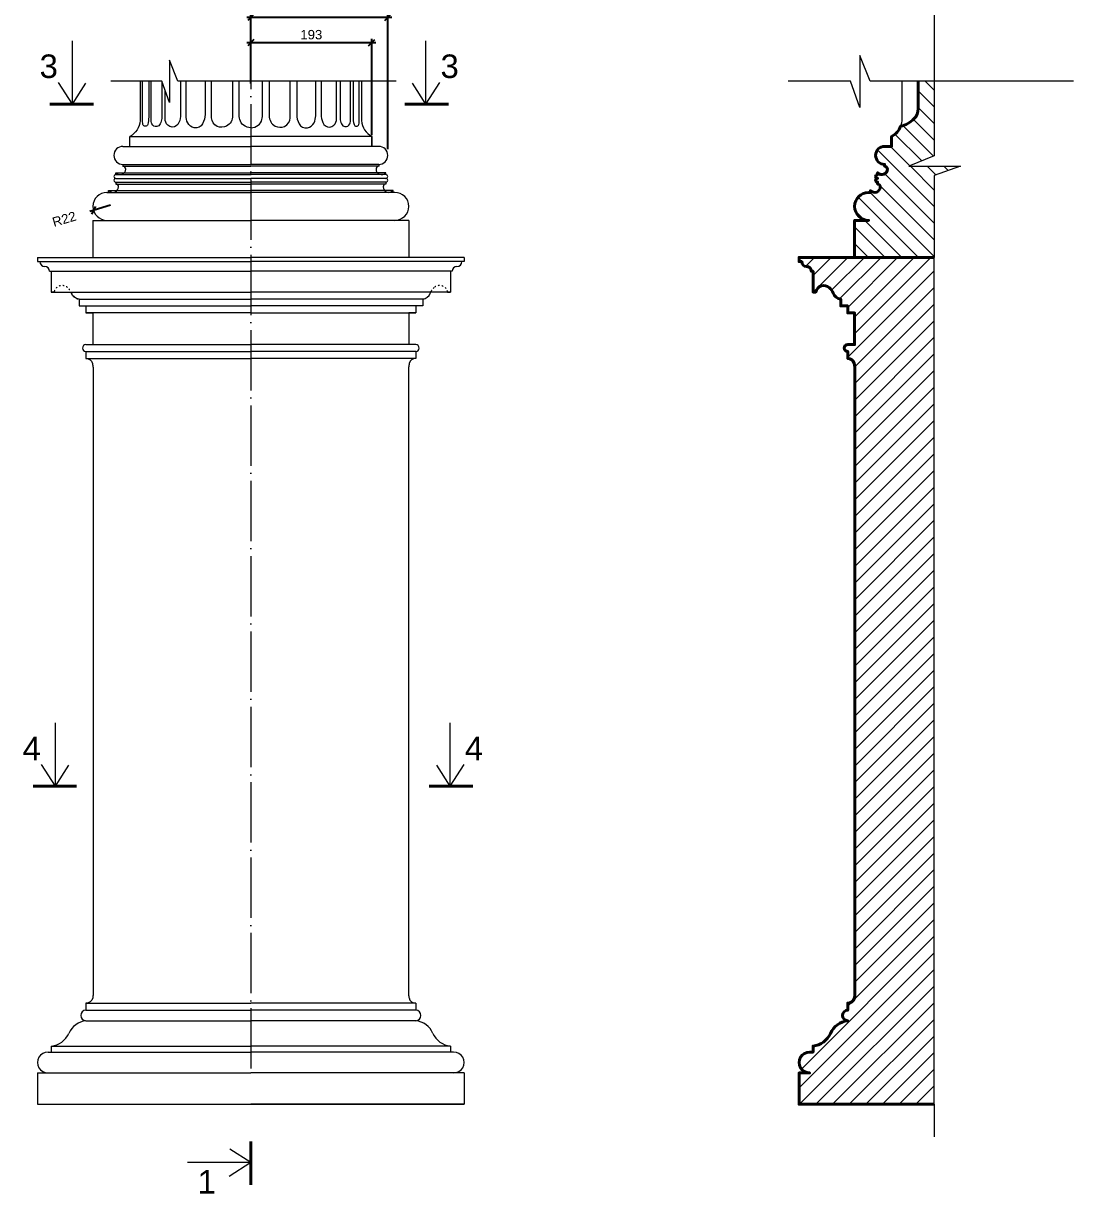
# Model space of a CAD drawing. Header units: millimetres. Extents: x 542654 to 551203, y 315718 to 321804.
# Drawn here: x 542905 to 544579, y 315718 to 317583 of the extents above; entities that cross this region are included whole.
import ezdxf

# ---------------------------------------------------------------- set-up
doc = ezdxf.new("R2010")
doc.units = ezdxf.units.MM
doc.linetypes.add('ACAD_ISO03W100', pattern=[30, 12, -18])
doc.linetypes.add('ACAD_ISO04W100', pattern=[30, 24, -3, 0, -3])
doc.layers.add('cad-block.com', color=250, linetype='Continuous')
doc.styles.add('RomanS', font='arial.ttf')
doc.styles.get("Standard").update_dxf_attribs({"font": 'arial.ttf'})
doc.dimstyles.new('2xAEC Dimension 1-100', dxfattribs={"dimscale": 0.05, "dimtxt": 300, "dimasz": 200, "dimexe": 125, "dimexo": 200, "dimgap": 100, "dimtad": 1, "dimdec": 0, "dimzin": 12, "dimdsep": 46, "dimtxsty": 'RomanS', "dimblk": 'OBLIQUE', "dimcen": 249.9995, "dimdle": 125, "dimadec": 0, "dimazin": 0, "dimtfac": 1, "dimtdec": 0, "dimtofl": 0, "dimtmove": 2, "dimatfit": 3, "dimfxl": 1, "dimtolj": 1, "dimtzin": 0, "dimarcsym": 0})

# ---------------------------------------------------------------- blocks, each defined once
blk = doc.blocks.new('_Oblique')
at = {"color": 0, "linetype": 'ByBlock', "lineweight": -2}
blk.add_line((-0.5, -0.5), (0.5, 0.5), dxfattribs=at)
blk = doc.blocks.new('*D1009')
at = {"layer": 'cad-block.com', "color": 0, "lineweight": -2, "transparency": 16777216}
for p, q in [((543261.0193838566, 317552.6944413091), (543466.3457432864, 317552.6944413091)), ((543267.2693838566, 317487.7931760517), (543267.2693838566, 317558.9444413091)), ((543460.0957432864, 317405.3395959212), (543460.0957432864, 317558.9444413091))]:
    blk.add_line(p, q, dxfattribs=at)
at = {"layer": 'Defpoints', "color": 0, "transparency": 16777216}
for p in [(543460.0957432864, 317552.6944413091), (543267.2693838566, 317477.7931760517), (543460.0957432864, 317395.3395959212)]:
    blk.add_point(p, dxfattribs=at)
at = {"layer": 'cad-block.com', "color": 0, "lineweight": -2, "transparency": 16777216, "xscale": 10, "yscale": 10, "zscale": 10, "rotation": 180}
blk.add_blockref('_Oblique', (543267.2693838566, 317552.6944413091), dxfattribs=at)
at = {"layer": 'cad-block.com', "color": 0, "lineweight": -2, "transparency": 16777216, "xscale": 10, "yscale": 10, "zscale": 10}
blk.add_blockref('_Oblique', (543460.0957432864, 317552.6944413091), dxfattribs=at)
at = {"layer": 'cad-block.com', "color": 0, "lineweight": 15, "transparency": 16777216, "insert": (543363.6825635715, 317565.3581520867), "char_height": 15, "attachment_point": 5, "style": 'RomanS'}
blk.add_mtext('\\A1;193', dxfattribs=at)
blk = doc.blocks.new('*D1010')
at = {"layer": 'cad-block.com', "color": 0, "lineweight": -2, "transparency": 16777216}
for p, q in [((543261.0193838566, 317593.0972360228), (543491.8891534312, 317593.0972360228)), ((543267.2693838566, 317487.7931760517), (543267.2693838566, 317599.3472360228)), ((543485.6391534312, 317383.0352026828), (543485.6391534312, 317599.3472360228))]:
    blk.add_line(p, q, dxfattribs=at)
at = {"layer": 'Defpoints', "color": 0, "transparency": 16777216}
for p in [(543485.6391534312, 317593.0972360228), (543267.2693838566, 317477.7931760517), (543485.6391534312, 317373.0352026828)]:
    blk.add_point(p, dxfattribs=at)
at = {"layer": 'cad-block.com', "color": 0, "lineweight": -2, "transparency": 16777216, "xscale": 10, "yscale": 10, "zscale": 10, "rotation": 180}
blk.add_blockref('_Oblique', (543267.2693838566, 317593.0972360228), dxfattribs=at)
at = {"layer": 'cad-block.com', "color": 0, "lineweight": -2, "transparency": 16777216, "xscale": 10, "yscale": 10, "zscale": 10}
blk.add_blockref('_Oblique', (543485.6391534312, 317593.0972360228), dxfattribs=at)
at = {"layer": 'cad-block.com', "color": 0, "lineweight": 15, "transparency": 16777216, "insert": (543376.4542686439, 317605.7558308386), "char_height": 15, "attachment_point": 5, "style": 'RomanS'}
blk.add_mtext('\\A1;218', dxfattribs=at)
blk = doc.blocks.new('*D1011')
at = {"layer": 'cad-block.com', "color": 0, "lineweight": -2, "transparency": 16777216}
blk.add_line((543043.738527029, 317293.51100847), (543010.3758188218, 317283.5976089631), dxfattribs=at)
at = {"layer": 'Defpoints', "color": 0, "transparency": 16777216}
for p in [(543016.3669281874, 317285.3778079883), (543037.7474176635, 317291.7308094448)]:
    blk.add_point(p, dxfattribs=at)
at = {"layer": 'cad-block.com', "color": 0, "lineweight": -2, "transparency": 16777216, "xscale": 10, "yscale": 10, "zscale": 10, "rotation": 196.5487973616518}
blk.add_blockref('_Oblique', (543016.3669281874, 317285.3778079883), dxfattribs=at)
at = {"layer": 'cad-block.com', "color": 0, "lineweight": 15, "transparency": 16777216, "insert": (542969.6664643979, 317271.501226033), "char_height": 15, "attachment_point": 5, "rotation": 16.54879736165176, "style": 'RomanS'}
blk.add_mtext('\\A1;R22', dxfattribs=at)

msp = doc.modelspace()

# ---------------------------------------------------------------- hatches: boundary and pattern name
at = {"layer": 'cad-block.com', "lineweight": 15, "true_color": 0x000000}
h = msp.add_hatch(dxfattribs=at)
h.set_pattern_fill('ANSI31', color=18, scale=150, angle=90, style=0)
h.set_pattern_definition([(135, (-2790188.436045919, -479010.6783535694), (-13.25825214724777, -13.25825214724777), [])])
h.paths.add_polyline_path([(544356.7346427282, 317340.9411413928), (544398.9461474959, 317355.6768682142), (544316.125940789, 317355.6768682142), (544356.7346427282, 317372.2097549354), (544356.7346427275, 317491.47643058), (544331.206749389, 317491.4764305802), (544331.206749389, 317453.5123622267), (544331.206749389, 317447.7295642655, -0.1986329200521794), (544324.4279603784, 317431.1679738435, -0.1352869256237224), (544303.3098557584, 317419.4744994372, -0.1758814810665971), (544288.9559300889, 317403.2527756366), (544288.9559300882, 317387.4264162057), (544279.6269659745, 317387.4264162057), (544277.8036022545, 317387.4264162057, 0.9999930144999786), (544277.8036636205, 317358.6439891598), (544277.8036639991, 317355.6439891598, -0.4142208185390153), (544282.2384623045, 317351.2090821059, -0.6909143577971351), (544266.7192372777, 317345.3395959213), (544266.4125503572, 317345.3395959213), (544266.4125503572, 317342.3395959213, 1), (544266.4125503572, 317336.3395959213, 1), (544266.4125503572, 317330.3395959213), (544266.4125503572, 317327.3395959213, -0.4142135993243688), (544270.8473486633, 317322.904798175, -0.6909189095141719), (544255.3281236358, 317317.0352026827), (544255.0214367146, 317317.0352026827), (544255.0214367146, 317314.0352026829), (544252.2603537387, 317314.0352026824, 1), (544252.2603537387, 317269.4264162061), (544229.955960501, 317269.4264162061), (544229.955960501, 317210.4264162059), (544356.7346427282, 317210.4264162061)])
h = msp.add_hatch(dxfattribs=at)
h.set_pattern_fill('ANSI31', color=18, scale=150, style=0)
h.set_pattern_definition([(44.99999999999999, (-2790188.436045919, -479010.6783535694), (-13.25825214724777, 13.25825214724777), [])])
edge = h.paths.add_edge_path()
edge.add_line((544356.7346427282, 317210.4264162061), (544141.455960501, 317210.4264162061))
edge.add_line((544141.455960501, 317210.4264162061), (544141.455960501, 317203.6662019291))
edge.add_line((544141.455960501, 317203.6662019291), (544145.4827467729, 317203.6662019293))
edge.add_arc((544153.1651396346, 317203.6662019293), 7.682392861694098, 180, 270)
edge.add_arc((544153.1651396346, 317188.3014162059), 7.682392861519475, 0, 90, ccw=False)
edge.add_line((544160.8475324963, 317188.3014162059), (544163.580960501, 317188.3014162061))
edge.add_line((544163.580960501, 317188.3014162061), (544163.580960501, 317155.1139162061))
edge.add_line((544163.580960501, 317155.1139162061), (544167.9884208317, 317155.1139162061))
edge.add_arc((544180.9057103875, 317152.3454346442), 13.21063433851583, 49.252181177260525, 167.9031609220179, ccw=False)
edge.add_arc((544175.493415274, 317146.0636733921), 21.50240512753248, 19.451771559884378, 49.252181176260024, ccw=False)
edge.add_arc((544208.7826388401, 317157.8204802341), 13.80191348603174, 199.451771559068, 266.0461675862846)
edge.add_line((544207.830960501, 317144.0514162061), (544207.830960501, 317132.9889162061))
edge.add_line((544207.830960501, 317132.9889162061), (544218.893460501, 317132.9889162061))
edge.add_line((544218.893460501, 317132.9889162061), (544218.893460501, 317121.9264162061))
edge.add_line((544218.893460501, 317121.9264162061), (544229.955960501, 317121.9264162061))
edge.add_line((544229.955960501, 317121.9264162061), (544229.955960501, 317071.4889162061))
edge.add_line((544229.955960501, 317071.4889162061), (544218.893460501, 317071.4889162061))
edge.add_arc((544218.893460501, 317065.9576662061), 5.53125, 90, 270)
edge.add_line((544218.893460501, 317060.4264162061), (544218.893460501, 317049.3639162061))
edge.add_arc((544219.2833159463, 317039.217440418), 10.15396268386796, 13.125510178895183, 92.2003787034131, ccw=False)
edge.add_arc((544197.8957923863, 317033.1798104976), 32.36996378470483, 2.652541590887381, 14.936750233255282, ccw=False)
edge.add_line((544230.2310734, 317034.6778616271), (544230.2310734, 316035.6184974817))
edge.add_arc((544203.6694789617, 316035.6184974838), 26.56159443827346, 347.6338659808557, 359.99999999547987, ccw=False)
edge.add_arc((544219.0372682493, 316032.691823501), 10.93213533444339, 269.24627582434994, 345.3672433392137, ccw=False)
edge.add_line((544218.893460501, 316021.7606340733), (544218.893460501, 316010.4264162064))
edge.add_arc((544218.893460501, 316002.093082873), 8.333333333430346, 90, 270)
edge.add_arc((544223.0052536433, 315959.4293936046), 34.57571664412543, 96.82985846389974, 155.8909084702559)
edge.add_arc((544160.0100637227, 315987.5752754323), 34.42128567263247, 275.9547050927863, 335.9596213446096, ccw=False)
edge.add_line((544163.5810041798, 315953.3397194765), (544163.580960501, 315943.7597495388))
edge.add_line((544163.580960501, 315943.7597495388), (544158.4208253513, 315943.7597495388))
edge.add_arc((544158.092822704, 315927.0904879342), 16.67248836189288, 88.87273096615331, 271.1272690338467)
edge.add_line((544158.4208253513, 315910.4212263297), (544141.455960501, 315910.4264162059))
edge.add_line((544141.455960501, 315910.4264162059), (544141.455960501, 315860.4264162061))
edge.add_line((544141.455960501, 315860.4264162061), (544356.7346427282, 315860.4264162061))
edge.add_line((544356.7346427282, 315860.4264162061), (544356.7346427282, 317210.4264162061))

# ---------------------------------------------------------------- linework, layer by layer
at = {"layer": 'cad-block.com', "color": 18, "linetype": 'ACAD_ISO04W100', "lineweight": 15, "ltscale": 4, "true_color": 0x000000}
msp.add_lwpolyline([(543267.2693838566, 318415.4926510939), (543267.2693838566, 315911.7484148063)], dxfattribs=at)
at = {"layer": 'cad-block.com', "color": 18, "lineweight": 15, "true_color": 0x000000}
for points in [[(544356.7346427282, 318385.3347245518), (544356.7346427282, 317372.2097549354), (544316.1259407883, 317355.6768682142), (544398.9461474952, 317355.6768682142), (544356.7346427282, 317340.941141393), (544356.7346427282, 317210.4264162061)], [(542982.9263750752, 317454.6343917848), (542982.9263750752, 317555.7265504717)], [(543546.3459436432, 317454.6343917848), (543546.3459436432, 317555.7265504717)], [(544579.0457908581, 317491.47643058), (544254.7716160219, 317491.47643058), (544238.2387293007, 317532.0851325196), (544238.2387293007, 317449.2649258134), (544223.5030024794, 317491.47643058), (544124.0370222179, 317491.47643058)], [(543498.7657325594, 317491.47643058), (543150.8125404078, 317491.47643058), (543137.3400778144, 317524.5680029764), (543137.3400778144, 317457.078752269), (543125.3321005183, 317491.47643058), (543044.2783970109, 317491.47643058)], [(542982.9263750752, 317454.6343917848), (542960.6122547311, 317489.2727512465)], [(542982.9263750752, 317454.6343917848), (543004.1856538628, 317488.0872553731)], [(543090.9039216065, 317491.47643058), (543090.9039216065, 317452.7625388675)], [(543125.0772871673, 317491.47643058), (543125.0772871673, 317431.9922094587)], [(543409.4614805458, 317491.47643058), (543409.4614805458, 317431.9922094587)], [(543443.6348461066, 317491.47643058), (543443.6348461066, 317452.7625388675)], [(543546.3459436432, 317454.6343917848), (543525.0866648557, 317488.0872553731)], [(543546.3459436432, 317454.6343917848), (543568.6600639874, 317489.2727512465)], [(544305.4168576817, 317491.47643058), (544305.4168576817, 317452.7625388675)], [(543074.4430244267, 317403.2527756366), (543267.2693838566, 317403.2527756366)], [(543074.4430244267, 317387.4264162057), (543074.4430244267, 317403.2527756366)], [(543460.0957432864, 317403.2527756366), (543267.2693838566, 317403.2527756366)], [(543460.0957432864, 317403.2527756368), (543460.0957432864, 317387.4264162057)], [(543460.0957432864, 317387.4264162057), (543460.0957432864, 317403.2527756366)], [(544288.9559300889, 317387.4264162057), (544288.9559300889, 317403.2527756366)], [(543063.2907275453, 317387.4264162057), (543267.2693838566, 317387.4264162061)], [(543471.2480401678, 317387.4264162057), (543267.2693838566, 317387.4264162061)], [(544279.6269659745, 317387.4264162057), (544288.9559300889, 317387.4264162057)], [(543063.2907275453, 317358.6439891598), (543063.2907275453, 317358.6439891597), (543267.2693838566, 317358.6439891597)], [(543063.2907275453, 317358.6439891598), (543063.2907279239, 317355.6439891598), (543267.2693838566, 317355.6439891598)], [(543471.2480401678, 317358.6439891598), (543471.2480401678, 317358.6439891597), (543267.2693838566, 317358.6439891597)], [(543471.2480401678, 317358.6439891598), (543471.2480397893, 317355.6439891598), (543267.2693838566, 317355.6439891598)], [(543051.899614282, 317345.3395959213), (543267.8877129322, 317345.3395959213)], [(543051.899614282, 317342.3395959213), (543051.899614282, 317345.3395959213)], [(543051.899614282, 317342.3395959213), (543267.8877129322, 317342.3395959213)], [(543051.899614282, 317342.3395959213), (543267.2693838566, 317342.3395959213)], [(543482.6391534312, 317345.3395959213), (543266.6510547809, 317345.3395959213)], [(543482.6391534312, 317342.3395959213), (543266.6510547809, 317342.3395959213)], [(543482.6391534312, 317342.3395959213), (543267.2693838566, 317342.3395959213)], [(543482.6391534312, 317342.3395959213), (543482.6391534312, 317345.3395959213)], [(543051.2812852063, 317336.3395959213), (543267.2693838566, 317336.3395959213)], [(543051.899614282, 317336.3395959213), (543267.2693838566, 317336.3395959213)], [(543051.899614282, 317330.3395959211), (543267.8877129322, 317330.3395959211)], [(543051.899614282, 317330.3395959213), (543051.899614282, 317327.3395959213), (543267.8877129322, 317327.3395959213)], [(543051.899614282, 317330.3395959213), (543267.2693838566, 317330.3395959213)], [(543051.899614282, 317327.3395959213), (543267.2693838566, 317327.3395959213)], [(543482.6391534312, 317330.3395959211), (543266.6510547809, 317330.3395959211)], [(543482.6391534312, 317330.3395959213), (543482.6391534312, 317327.3395959213), (543266.6510547809, 317327.3395959213)], [(543483.2574825068, 317336.3395959213), (543267.2693838566, 317336.3395959213)], [(543482.6391534312, 317336.3395959213), (543267.2693838566, 317336.3395959213)], [(543482.6391534312, 317330.3395959213), (543267.2693838566, 317330.3395959213)], [(543482.6391534312, 317327.3395959213), (543267.2693838566, 317327.3395959213)], [(543037.7474176635, 317314.0352026829), (543267.2693838566, 317314.0352026824)], [(543040.50850064, 317317.0352026827), (543267.2693838566, 317317.0352026827)], [(543040.50850064, 317314.0352026827), (543040.50850064, 317317.0352026827)], [(543494.0302670731, 317317.0352026827), (543267.2693838566, 317317.0352026827)], [(543496.7913500497, 317314.0352026829), (543267.2693838566, 317314.0352026824)], [(543494.0302670731, 317314.0352026827), (543494.0302670731, 317317.0352026827)], [(543015.4430244258, 317269.4264162061), (543267.2693838566, 317269.4264162061)], [(543015.4430244258, 317269.4264162061), (543015.4430244258, 317210.4264162061)], [(543519.0957432874, 317269.4264162061), (543267.2693838566, 317269.4264162061)], [(543519.0957432874, 317269.4264162061), (543519.0957432874, 317210.4264162061)], [(542926.9430244258, 317210.4264162061), (543267.2693838566, 317210.4264162061)], [(542926.9430244258, 317210.4264162061), (542926.9430244258, 317203.6662019291), (543267.2693838566, 317203.6662019291)], [(543607.5957432874, 317210.4264162061), (543267.2693838566, 317210.4264162061)], [(543607.5957432874, 317210.4264162061), (543607.5957432874, 317203.6662019291), (543267.2693838566, 317203.6662019291)], [(544356.7346427282, 315860.4264162061), (544356.7346427282, 317210.4264162061)], [(542946.3345964211, 317188.3014162059), (542949.0680244258, 317188.3014162059)], [(542949.0680244258, 317188.3014162061), (542949.0680244258, 317155.1139162061), (542980.4336675981, 317155.1139162061)], [(542949.0680244258, 317188.3014162061), (543267.2693838566, 317188.3014162061)], [(543585.4707432874, 317188.3014162061), (543267.2693838566, 317188.3014162061)], [(543585.4707432874, 317188.3014162061), (543585.4707432874, 317155.1139162061), (543554.1051001151, 317155.1139162061)], [(543588.204171292, 317188.3014162059), (543585.4707432874, 317188.3014162059)], [(542953.4754847565, 317155.1139162061), (542949.0680244258, 317155.1139162061)], [(542953.4754847565, 317155.1139162061), (542980.4336675981, 317155.1139162061)], [(542980.4336675981, 317155.1139162061), (543267.2693838566, 317155.1139162061)], [(543554.1051001151, 317155.1139162061), (543267.2693838566, 317155.1139162061)], [(543581.0632829566, 317155.1139162061), (543554.1051001151, 317155.1139162061)], [(543581.0632829566, 317155.1139162061), (543585.4707432874, 317155.1139162061)], [(542993.3180244258, 317144.0514162061), (542993.3180244258, 317132.9889162061), (543004.3805244258, 317132.9889162061)], [(542993.3180244258, 317144.0514162061), (543267.2693838566, 317144.0514162061)], [(543541.2207432874, 317144.0514162061), (543267.2693838566, 317144.0514162061)], [(543541.2207432874, 317144.0514162061), (543541.2207432874, 317132.9889162061), (543530.1582432874, 317132.9889162061)], [(543003.6173484365, 317132.9889162061), (543267.2693838566, 317132.9889162061)], [(543004.3805244258, 317132.9889162061), (543004.3805244258, 317121.9264162061), (543015.4430244258, 317121.9264162061)], [(543004.3805244258, 317132.9889162061), (543267.2693838566, 317132.9889162061)], [(543267.2693838566, 317121.9264162061), (543004.3805244258, 317121.9264162061)], [(543015.4430244258, 317121.9264162061), (543015.4430244258, 317071.4889162061)], [(543530.9214192766, 317132.9889162061), (543267.2693838566, 317132.9889162061)], [(543530.1582432874, 317132.9889162061), (543267.2693838566, 317132.9889162061)], [(543267.2693838566, 317121.9264162061), (543530.1582432874, 317121.9264162061)], [(543530.1582432874, 317132.9889162061), (543530.1582432874, 317121.9264162061), (543519.0957432874, 317121.9264162061)], [(543519.0957432874, 317121.9264162061), (543519.0957432874, 317071.4889162061)], [(543004.3805244258, 317071.4889162061), (543267.2693838566, 317071.4889162061)], [(543004.3805244258, 317060.4264162061), (543267.2693838566, 317060.4264162061)], [(543004.3805244258, 317060.4264162061), (543004.3805244258, 317049.3639162061), (543267.2693838566, 317049.3639162061)], [(543530.1582432874, 317071.4889162061), (543267.2693838566, 317071.4889162061)], [(543530.1582432874, 317060.4264162061), (543267.2693838566, 317060.4264162061)], [(543530.1582432874, 317060.4264162061), (543530.1582432874, 317049.3639162061), (543267.2693838566, 317049.3639162061)], [(542955.906440893, 316367.6284848892), (542955.906440893, 316468.7206435761)], [(543585.0745993275, 316367.6284848892), (543585.0745993275, 316468.7206435761)], [(542955.906440893, 316367.6284848892), (542933.5923205488, 316402.2668443509)], [(542955.906440893, 316367.6284848892), (542977.1657196805, 316401.0813484775)], [(543585.0745993275, 316367.6284848892), (543563.81532054, 316401.0813484775)], [(543585.0745993275, 316367.6284848892), (543607.3887196716, 316402.2668443509)], [(543004.3805244258, 316021.7606340733), (543267.2693838566, 316021.7606340733)], [(543530.1582432874, 316021.7606340733), (543267.2693838566, 316021.7606340733)], [(544218.893460501, 316021.7606340733), (544219.1810759963, 316021.7606340733)], [(543004.3805244258, 316010.4264162061), (543267.2693838566, 316010.4264162061)], [(543530.1582432874, 316010.4264162061), (543267.2693838566, 316010.4264162061)], [(543004.3805244258, 315993.7597495392), (543267.2693838566, 315993.7597495392)], [(543530.1582432874, 315993.7597495392), (543267.2693838566, 315993.7597495392)], [(542943.907889276, 315943.7597495388), (543267.2693838566, 315943.7597495393)], [(542949.0680244258, 315953.3397194765), (543267.2693838566, 315953.339719477)], [(542949.0680681046, 315953.3397194765), (542949.0680244258, 315943.7597495393)], [(543585.4707432874, 315953.3397194765), (543267.2693838566, 315953.339719477)], [(543590.6308784371, 315943.7597495388), (543267.2693838566, 315943.7597495393)], [(543585.4706996086, 315953.3397194765), (543585.4707432874, 315943.7597495393)], [(542926.9430244258, 315910.4264162059), (543267.2693838566, 315910.4264162059)], [(542926.9430244258, 315910.4264162059), (542926.9430244258, 315860.4264162061), (543267.2693838566, 315860.4264162061)], [(543607.5957432874, 315910.4264162059), (543267.2693838566, 315910.4264162059)], [(543607.5957432874, 315910.4264162059), (543607.5957432874, 315860.4264162061), (543267.2693838566, 315860.4264162061)], [(542926.9430244258, 315860.4264162061), (543607.5957432874, 315860.4264162061)], [(544356.7346427282, 315860.4264162061), (544356.7346427282, 315808.7668193703)], [(543267.2693838566, 315767.824095846), (543233.8165202683, 315789.0833746337)], [(543267.2693838566, 315767.824095846), (543166.1772251697, 315767.824095846)], [(543267.2693838566, 315767.824095846), (543232.6310243949, 315745.509975502)]]:
    msp.add_lwpolyline(points, dxfattribs=at)
for points in [[(543104.3538653613, 317491.47643058), (543104.3538653613, 317433.9772302034, -0.0675722136165219), (543102.7702426827, 317422.3127325758, -0.7609286990409572), (543095.3081315232, 317422.3127325758, -0.08140362135423147), (543094.3813131712, 317430.9067377846), (543094.3813131712, 317491.47643058)], [(543125.0772871673, 317431.9922094587, -0.1212103739762095), (543122.8912129498, 317423.1070107588, -0.2320095092507765), (543117.2513155523, 317418.9744890128, -0.3592886126656744), (543109.6562565407, 317423.2572912665, -0.09273252745687688), (543108.227485752, 317430.9963882864), (543108.227485752, 317491.47643058)], [(543155.2437325697, 317491.47643058), (543155.2437325697, 317438.1380506595, -0.09997471772715108), (543152.6433974912, 317425.2630711981, -0.3051382161931778), (543141.914130203, 317418.2352234594, -0.1890112189253054), (543134.880490375, 317421.094005124, -0.2135582090637908), (543130.469572396, 317431.8144618638), (543130.469572396, 317476.759788416)], [(543194.2122671078, 317491.47643058), (543194.2122671078, 317438.4299031724, -0.1275450323142472), (543190.3391897932, 317423.4937231838, -0.3177576321892694), (543177.0333168004, 317417.0987011319, -0.2439967479326105), (543166.5801731353, 317424.9787189808, -0.1087025822081772), (543163.9275519731, 317436.3259211467), (543163.9275519731, 317491.47643058)], [(543238.052986671, 317491.47643058), (543238.052986671, 317436.3154552529, -0.1221891234374741), (543235.6755840052, 317426.7323289266, -0.1506506902712813), (543228.6533934085, 317419.7101383301, -0.2330149668686623), (543213.7595106908, 317419.2857611872, -0.2794278576630917), (543204.5129122105, 317432.9045074631), (543204.5129122105, 317491.47643058)], [(543267.2693838566, 317417.197311192, -0.1619801518888265), (543255.6278539626, 317420.9708857291, -0.1777966105292642), (543249.6549307194, 317430.0035484031, -0.05785576975246728), (543248.4442046657, 317440.3265836135), (543248.4442046657, 317491.47643058)], [(543267.2693838566, 317417.197311192, 0.1619801518888265), (543278.9109137505, 317420.9708857291, 0.1777966105292642), (543284.8838369937, 317430.0035484031, 0.05785576975246728), (543286.0945630474, 317440.3265836135), (543286.0945630474, 317491.47643058)], [(543296.4857810421, 317491.47643058), (543296.4857810421, 317436.3154552529, 0.1221891234374741), (543298.8631837079, 317426.7323289266, 0.1506506902712813), (543305.8853743046, 317419.7101383301, 0.2330149668686623), (543320.7792570223, 317419.2857611872, 0.2794278576630917), (543330.0258555026, 317432.9045074631), (543330.0258555026, 317491.47643058)], [(543340.3265006053, 317491.47643058), (543340.3265006053, 317438.4299031724, 0.1275450323142472), (543344.1995779199, 317423.4937231838, 0.3177576321892694), (543357.5054509128, 317417.0987011319, 0.2439967479326105), (543367.9585945779, 317424.9787189808, 0.1087025822081772), (543370.61121574, 317436.3259211467), (543370.61121574, 317491.47643058)], [(543379.2950351434, 317491.47643058), (543379.2950351434, 317438.1380506595, 0.09997471772715108), (543381.8953702219, 317425.2630711981, 0.3051382161931778), (543392.6246375102, 317418.2352234594, 0.1890112189253054), (543399.6582773381, 317421.094005124, 0.2135582090637908), (543404.0691953171, 317431.8144618638), (543404.0691953171, 317491.47643058)], [(543409.4614805458, 317431.9922094587, 0.1212103739762095), (543411.6475547634, 317423.1070107588, 0.2320095092507765), (543417.2874521608, 317418.9744890128, 0.3592886126656744), (543424.8825111724, 317423.2572912665, 0.09273252745687688), (543426.3112819612, 317430.9963882864), (543426.3112819612, 317491.47643058)], [(543430.1849023518, 317491.47643058), (543430.1849023518, 317433.9772302034, 0.0675722136165219), (543431.7685250305, 317422.3127325758, 0.7609286990409572), (543439.2306361899, 317422.3127325758, 0.08140362135423147), (543440.1574545419, 317430.9067377846), (543440.1574545419, 317491.47643058)], [(543090.9039216065, 317452.7625388675), (543090.9039216065, 317428.4643822003, -0.252239180944582), (543074.4430244267, 317403.2527756368, -3.451248107495993)], [(543443.6348461066, 317452.7625388675), (543443.6348461066, 317428.4643822003, 0.252239180944582), (543460.0957432864, 317403.2527756368, 3.451248107495993)], [(544305.4168272687, 317452.7625388675), (544305.4168272687, 317428.4643822003, -0.252239180944582), (544288.9559300889, 317403.2527756368, -3.451248107495993)], [(542993.3180244258, 317144.0514162061, -0.2990367758762029), (542981.2555730005, 317153.2242597921, 0.03539995635826168), (542980.4336675981, 317155.1139162061, 1.362295151905573)], [(543541.2207432874, 317144.0514162061, 0.2990367758762029), (543553.2831947126, 317153.2242597921, -0.03539995635826168), (543554.1051001151, 317155.1139162061, -1.362295151905573)], [(544207.830960501, 317144.0514162061, -0.2990367758762029), (544195.7685090757, 317153.2242597921, 0.03539995635826168), (544194.9466036733, 317155.1139162061, 1.362295151905573)], [(543004.3805244258, 317049.3639162061, -0.35940551630443), (543014.6590698466, 317041.5232523713, -0.05365136089771023), (543015.7181373248, 317034.6778616271), (543015.7181373248, 316035.6184974817, -0.0540098636159095), (543015.1018826207, 316029.9301194039, -0.3449181201986246), (543004.3805244258, 316021.7606340733), (543004.3805244258, 316010.4264162061)], [(543530.1582432874, 317049.3639162061, 0.35940551630443), (543519.8796978665, 317041.5232523713, 0.05365136089771023), (543518.8206303883, 317034.6778616271), (543518.8206303883, 316035.6184974817, 0.0540098636159095), (543519.4368850924, 316029.9301194039, 0.3449181201986246), (543530.1582432874, 316021.7606340733), (543530.1582432874, 316010.4264162061)]]:
    msp.add_lwpolyline(points, format="xyb", dxfattribs=at)
at = {"layer": 'cad-block.com', "color": 18, "lineweight": 40, "true_color": 0x000000}
for points in [[(544331.206749389, 317491.47643058), (544331.206749389, 317453.5123622267), (544331.206749389, 317447.5583376315, -0.1967330246629256), (544324.4279603784, 317431.1679738435, -0.1352869256237224), (544303.3098557584, 317419.4744994372, -0.1758814810665971), (544288.9559300889, 317403.2527756366), (544288.9559300889, 317387.4264162057), (544277.8036022545, 317387.4264162057, 0.9999930144999786), (544277.8036636205, 317358.6439891598), (544277.8036639991, 317355.6439891598, -0.4142135993243687), (544282.2384623052, 317351.2091914136, -0.690918909514172), (544266.7192372777, 317345.3395959213), (544266.4125503572, 317345.3395959213), (544266.4125503572, 317342.3395959213, 0.9999999999999999), (544266.4125503572, 317336.3395959213, 0.9999999999999999), (544266.4125503572, 317330.3395959213), (544266.4125503572, 317327.3395959213, -0.4142135993243687), (544270.8473486633, 317322.904798175, -0.690918909514172), (544255.3281236358, 317317.0352026827), (544255.0214367153, 317317.0352026827), (544255.0214367153, 317314.0352026829), (544252.2603537387, 317314.0352026824, 0.9999999999999999), (544252.2603537387, 317269.4264162061), (544229.955960501, 317269.4264162061), (544229.955960501, 317210.4264162061)], [(544356.7346427282, 317210.4264162061), (544141.455960501, 317210.4264162061), (544141.455960501, 317203.6662019291), (544145.4827467729, 317203.6662019293, 0.414213562373095), (544153.1651396346, 317195.9838090674, -0.414213562373095), (544160.8475324963, 317188.3014162059), (544163.580960501, 317188.3014162061), (544163.580960501, 317155.1139162061), (544163.580960501, 317155.1139162061), (544167.9884208317, 317155.1139162061, -0.5695284787666587), (544189.5286997932, 317162.3536769137, -0.1307666272153272), (544195.7685090757, 317153.2242597921, 0.2990367758762029), (544207.830960501, 317144.0514162061), (544207.830960501, 317132.9889162061), (544218.893460501, 317132.9889162061), (544218.893460501, 317121.9264162061), (544229.955960501, 317121.9264162061), (544229.955960501, 317071.4889162061), (544218.893460501, 317071.4889162061, 0.9999999999999999), (544218.893460501, 317060.4264162061), (544218.893460501, 317049.3639162061), (544218.893460501, 317049.3639162061, -0.35940551630443), (544229.1720059218, 317041.5232523713, -0.05365136089771023), (544230.2310734, 317034.6778616271), (544230.2310734, 316035.6184974817, -0.0540098636159095), (544229.6148186959, 316029.9301194039, -0.3449181201986246), (544218.893460501, 316021.7606340733), (544218.893460501, 316010.4264162064, 0.9999999999999999), (544218.893460501, 315993.7597495394, 0.2635628936048429), (544191.4455984398, 315973.5527198731, -0.2679721838863269), (544163.5810041798, 315953.3397194765), (544163.580960501, 315943.7597495388), (544158.4208253513, 315943.7597495388, 1.019870670486805), (544158.4208253513, 315910.4212263297), (544141.455960501, 315910.4264162059), (544141.455960501, 315860.4264162061), (544356.7346427282, 315860.4264162061)]]:
    msp.add_lwpolyline(points, format="xyb", dxfattribs=at)
for points in [[(542947.0213818033, 317454.6343917848), (543016.2463069675, 317454.6343917848)], [(543582.2509369152, 317454.6343917848), (543513.026011751, 317454.6343917848)], [(542920.001447621, 316367.6284848892), (542989.2263727852, 316367.6284848892)], [(543620.9795925994, 316367.6284848892), (543551.7546674353, 316367.6284848892)], [(543267.2693838566, 315731.9191025744), (543267.2693838566, 315801.1440277378)]]:
    msp.add_lwpolyline(points, dxfattribs=at)
at = {"layer": 'cad-block.com', "color": 18, "linetype": 'ACAD_ISO03W100', "lineweight": 15, "ltscale": 0.2, "true_color": 0x000000}
for points in [[(542993.3180244258, 317144.0514162061, -0.2990367758762029), (542981.2555730005, 317153.2242597921, 0.1307666272153272), (542975.0157637179, 317162.3536769137, 0.5695284787666587), (542953.4754847565, 317155.1139162061, 0.3113806529244727)], [(543541.2207432874, 317144.0514162061, 0.2990367758762029), (543553.2831947126, 317153.2242597921, -0.1307666272153272), (543559.5230039952, 317162.3536769137, -0.5695284787666587), (543581.0632829566, 317155.1139162061, -0.3113806529244727)]]:
    msp.add_lwpolyline(points, format="xyb", dxfattribs=at)
at = {"layer": 'cad-block.com', "color": 18, "lineweight": 15, "true_color": 0x000000}
for centre, radius, start, end in [((543063.2908278054, 317373.0352026828), 14.3912135232822, 90.00039913917972, 269.9996008608202), ((543471.2479399077, 317373.0352026828), 14.3912135232822, 270.0003991391797, 89.9996008608203), ((543051.899614282, 317339.3395959213), 3, 90, 270), ((543058.8559307375, 317351.2091914136), 8.869595492316947, 221.4346868152252, 0), ((543063.2907284833, 317351.2091914136), 4.434797746245785, 0, 90.00000720371514), ((543471.2480392298, 317351.2091914136), 4.434797746245785, 89.99999279628486, 180), ((543475.6828369757, 317351.2091914136), 8.869595492316947, 180, 318.5653131847747), ((543482.6391534312, 317339.3395959213), 3, 270, 90), ((543047.4648170955, 317322.904798175), 8.869595492316947, 221.4346868152252, 0), ((543051.899614282, 317333.3395959213), 3, 90, 270), ((543051.8996148414, 317322.904798175), 4.434797746245785, 0, 90.00000720371514), ((543482.6391528717, 317322.904798175), 4.434797746245785, 89.99999279628486, 180), ((543487.0739506176, 317322.904798175), 8.869595492316947, 180, 318.5653131847747), ((543482.6391534312, 317333.3395959213), 3, 270, 90), ((543037.7474176635, 317291.7308094445), 22.30439323786413, 90, 270), ((543496.7913500497, 317291.7308094445), 22.30439323786413, 270, 90), ((542938.6522035594, 317203.6662019293), 7.682392861519475, 180, 270), ((542938.6522035594, 317188.3014162059), 7.682392861519475, 0, 90), ((543595.8865641537, 317188.3014162059), 7.682392861519475, 90, 180), ((543595.8865641537, 317203.6662019293), 7.682392861519475, 270, 0), ((543004.3805244258, 317065.9576662061), 5.53125, 90, 270), ((543530.1582432874, 317065.9576662061), 5.53125, 270, 90), ((543004.3805244258, 316002.0930828728), 8.333333333604969, 90, 270), ((543530.1582432874, 316002.0930828728), 8.333333333604969, 270, 90), ((543008.4993624452, 315959.4111424248), 34.59467643070981, 96.83784868721663, 155.8826777037485), ((543526.0394052679, 315959.4111424248), 34.59467643070981, 24.11732229625151, 83.1621513127834), ((542945.4971276461, 315987.5752754333), 34.42128567368861, 275.9546319913021, 335.9596213441596), ((543589.041640067, 315987.5752754333), 34.42128567368861, 204.0403786558404, 264.0453680086979), ((542943.5798866288, 315927.0904879342), 16.67248836189288, 88.87273095139561, 271.1272690486044), ((543590.9588810843, 315927.0904879342), 16.67248836189288, 268.8727309513956, 91.12726904860438)]:
    msp.add_arc(centre, radius, start, end, dxfattribs=at)

# ---------------------------------------------------------------- texts
at = {"layer": 'cad-block.com', "color": 18, "lineweight": 15, "true_color": 0x000000, "char_height": 37.5, "width": 85.83817160676705}
for s, insert, attachment_point in [('{\\fArial|b0|i0|c0|p34;3}', (542959.5714759831, 317495.8262107681), 9), ('{\\fArial|b0|i0|c0|p34;3}', (543569.7008427354, 317495.8262107681), 7), ('{\\fArial|b0|i0|c0|p34;4}', (542932.5515418008, 316408.8203038725), 9), ('{\\fArial|b0|i0|c0|p34;4}', (543608.4294984196, 316408.8203038725), 7), ('{\\fArial|b0|i0|c0|p34;1}', (543211.4810089315, 315718.125959978), 9)]:
    msp.add_mtext(s, dxfattribs=dict(at, insert=insert, attachment_point=attachment_point))

# ---------------------------------------------------------------- dimensions: what is measured, and where the dimension line sits
at = {"layer": 'cad-block.com', "color": 18, "lineweight": 15, "true_color": 0x000000}
for base, p2, picture, middle in [((543485.6391534312, 317593.0972360228), (543485.6391534312, 317373.0352026828), '*D1010', (543376.4542686439, 317605.7558308386)), ((543460.0957432864, 317552.6944413091), (543460.0957432864, 317395.3395959212), '*D1009', (543363.6825635715, 317565.3581520867))]:
    dim = msp.add_linear_dim(base=base, p1=(543267.2693838566, 317477.7931760517), p2=p2, dimstyle='2xAEC Dimension 1-100', dxfattribs=at)
    dim.commit()
    dim.dimension.update_dxf_attribs({"geometry": picture, "text_midpoint": middle})
dim = msp.add_radius_dim(center=(543037.7474176635, 317291.7308094448), mpoint=(543016.3669281874, 317285.3778079883), dimstyle='2xAEC Dimension 1-100', dxfattribs=at)
dim.commit()
dim.dimension.update_dxf_attribs({"geometry": '*D1011', "text_midpoint": (542969.6664643979, 317271.501226033), "dimtype": 164})

doc.saveas('drawing.dxf')
